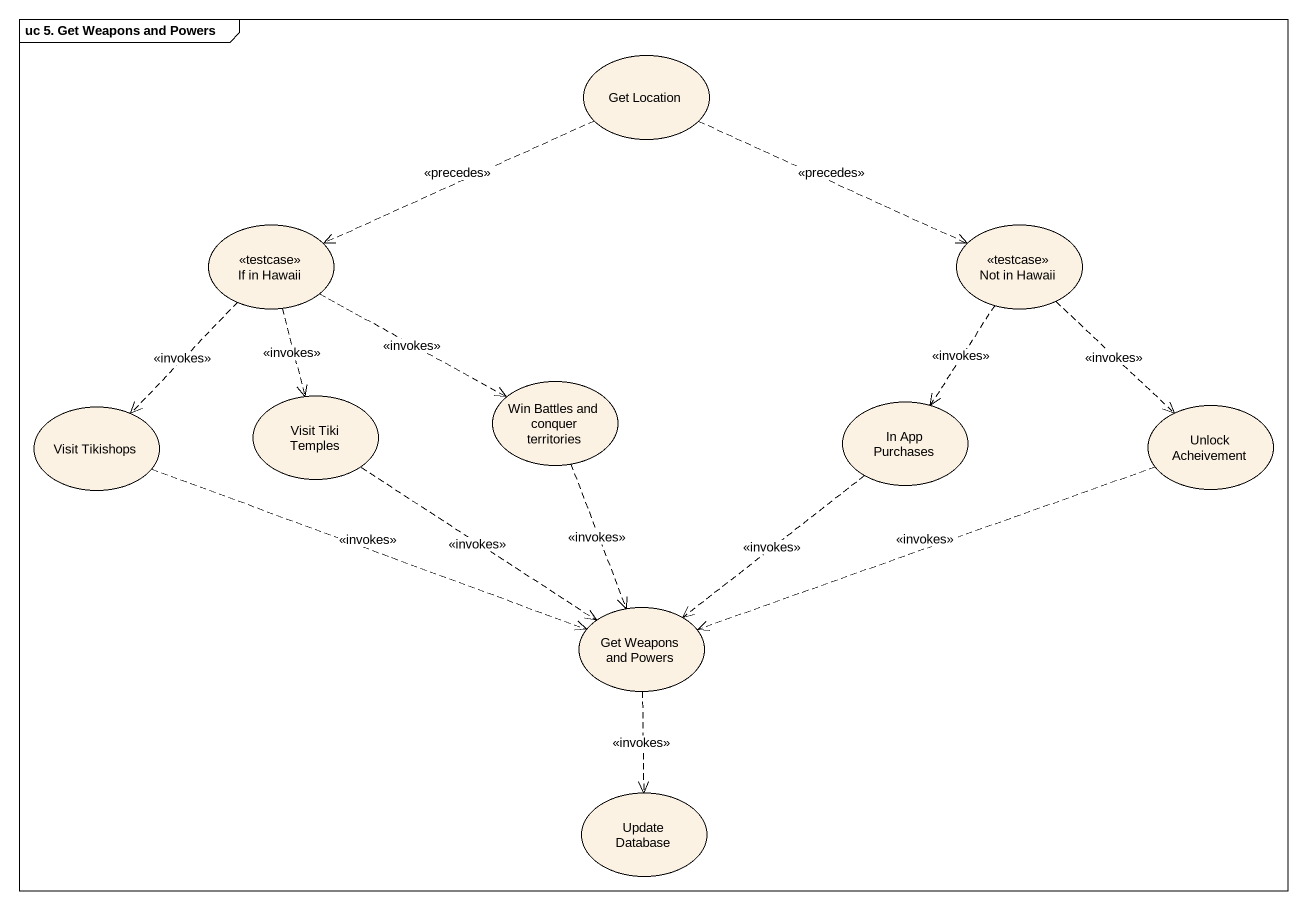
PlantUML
@startuml
mainframe uc 5. Get Weapons and Powers
usecase "Get Location" as Get_Location
usecase "If in Hawaii" as If_in_Hawaii <<testcase>>
usecase "Not in Hawaii" as Not_in_Hawaii <<testcase>>
usecase "Visit Tikishops" as Visit_Tikishops
usecase "Visit Tiki Temples" as Visit_Tiki_Temples
usecase "Win Battles and conquer territories" as Win_Battles_and_conquer
usecase "In App Purchases" as In_App_Purchases
usecase "Unlock Acheivement" as Unlock_Acheivement
usecase "Get Weapons and Powers" as Get_Weapons_and_Powers
usecase "Update Database" as Update_Database
Get_Location .left.> If_in_Hawaii : <<precedes>>
Get_Location .right.> Not_in_Hawaii : <<precedes>>
If_in_Hawaii ..> Visit_Tikishops : <<invokes>>
If_in_Hawaii ..> Visit_Tiki_Temples : <<invokes>>
If_in_Hawaii .right.> Win_Battles_and_conquer : <<invokes>>
Not_in_Hawaii ..> In_App_Purchases : <<invokes>>
Not_in_Hawaii ..> Unlock_Acheivement : <<invokes>>
Visit_Tikishops .right.> Get_Weapons_and_Powers : <<invokes>>
Visit_Tiki_Temples ..> Get_Weapons_and_Powers : <<invokes>>
Win_Battles_and_conquer ..> Get_Weapons_and_Powers : <<invokes>>
In_App_Purchases ..> Get_Weapons_and_Powers : <<invokes>>
Unlock_Acheivement .left.> Get_Weapons_and_Powers : <<invokes>>
Get_Weapons_and_Powers ..> Update_Database : <<invokes>>
@enduml
